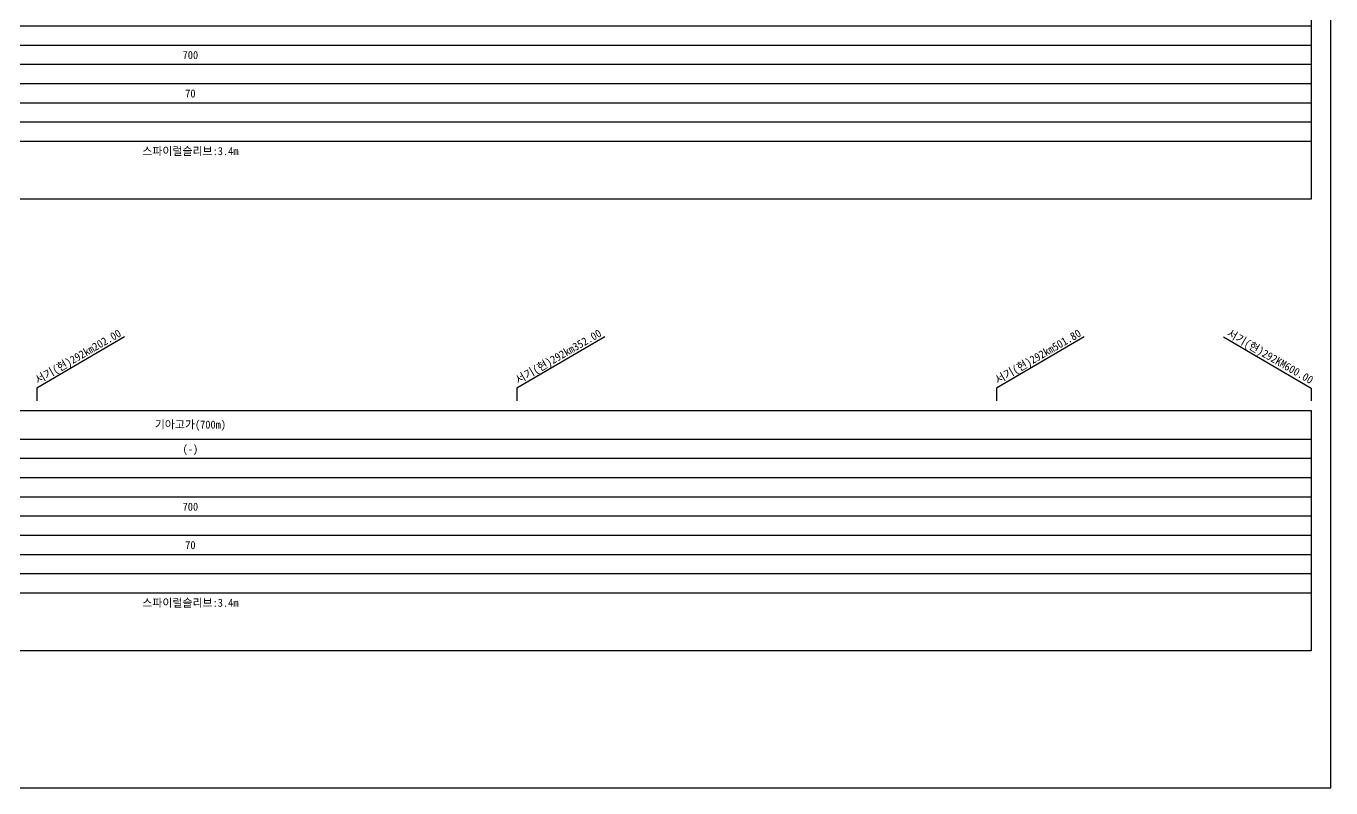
# Model space of a CAD drawing. Header units: millimetres. Extents: x 7782 to 8578, y 1103 to 1810.
# Drawn here: x 8170.4 to 8577.9, y 1103.1 to 1340.9 of the extents above; entities that cross this region are included whole.
import ezdxf
from ezdxf.enums import TextEntityAlignment as Align
from ezdxf.xclip import XClip

# ---------------------------------------------------------------- set-up
doc = ezdxf.new("R2010")
doc.units = ezdxf.units.MM
doc.header["$LTSCALE"] = 10
doc.header["$MEASUREMENT"] = 0
doc.header["$XCLIPFRAME"] = 2
for name, color, linetype in [('TT-TABL-LIN1', 4, 'Continuous'), ('TT-TABL-LIN2', 1, 'Continuous'), ('TT-TABL-TEX2', 3, 'Continuous'), ('TZ-BASE', 253, 'Continuous'), ('TZ-LEAL', 1, 'Continuous'), ('TZ-LEAT', 3, 'Continuous')]:
    doc.layers.add(name, color=color, linetype=linetype)
doc.layers.add('TX-PAPR', color=2, linetype='Continuous', plot=False)
doc.styles.get("Standard").update_dxf_attribs({"font": 'GulimChe.ttf'})
doc.styles.add('굴림체', font='GulimChe.ttf')

# ---------------------------------------------------------------- blocks, each defined once
blk = doc.blocks.new('JD-FHF5FSSG3AFD3')
at = {"layer": 'TZ-BASE'}
for p, q in [((331.86, 138.76), (350.51, -211.1)), ((432, 138.77), (450.65, -211.09)), ((532.14, 138.79), (550.79, -211.07)), ((632.28, 138.8), (650.93, -211.06)), ((363.21, -156.53, -19.05), (316.48, -67.11, -19.05))]:
    blk.add_line(p, q, dxfattribs=at)
blk = doc.blocks.new('JD-경부고속하선표_190503')
at = {"layer": 'TT-TABL-LIN1'}
blk.add_lwpolyline([(2, 114), (785.58, 114), (785.58, 39), (2, 39)], close=True, dxfattribs=at)
at = {"layer": 'TT-TABL-LIN2'}
for points in [[(785.58, 93), (9.33, 93)], [(785.58, 87), (9.33, 87)], [(785.58, 81), (38.33, 81)], [(785.58, 75), (9.33, 75)], [(785.58, 69), (9.33, 69)], [(785.58, 63), (9.33, 63)], [(785.58, 57), (9.33, 57)]]:
    blk.add_lwpolyline(points, dxfattribs=at)
blk = doc.blocks.new('JD-경부고속상선표_190503')
at = {"layer": 'TT-TABL-LIN1'}
blk.add_lwpolyline([(2, 114), (785.58, 114), (785.58, 39), (2, 39)], close=True, dxfattribs=at)
at = {"layer": 'TT-TABL-LIN2'}
for points in [[(785.58, 105), (9.33, 105)], [(785.58, 99), (9.33, 99)], [(785.58, 93), (9.33, 93)], [(785.58, 87), (9.33, 87)], [(785.58, 81), (38.33, 81)], [(785.58, 75), (9.33, 75)], [(785.58, 69), (9.33, 69)], [(785.58, 63), (9.33, 63)], [(785.58, 57), (9.33, 57)]]:
    blk.add_lwpolyline(points, dxfattribs=at)

msp = doc.modelspace()

# ---------------------------------------------------------------- linework, layer by layer
at = {"layer": 'TX-PAPR'}
msp.add_lwpolyline([(7781.89, 1103.05), (8577.89, 1103.05), (8577.89, 1619.05), (7781.89, 1619.05)], close=True, dxfattribs=at)
at = {"layer": 'TZ-LEAL'}
for points in [[(8201.07, 1243.87), (8173.68, 1227.85), (8173.68, 1223.85)], [(8351.07, 1243.87), (8323.68, 1227.85), (8323.68, 1223.85)], [(8500.87, 1243.87), (8473.48, 1227.85), (8473.48, 1223.85)], [(8544.3, 1243.87), (8571.68, 1227.85), (8571.68, 1223.85)]]:
    msp.add_lwpolyline(points, dxfattribs=at)

# ---------------------------------------------------------------- block references
at = {"layer": 'TT-TABL-LIN2'}
msp.add_blockref('JD-경부고속하선표_190503', (7786.11, 1247.87), dxfattribs=at)
at = {"layer": 'TT-TABL-TEX2'}
msp.add_blockref('JD-경부고속상선표_190503', (7786.11, 1106.85), dxfattribs=at)
at = {"layer": 'TZ-BASE', "linetype": 'Continuous'}
ref = msp.add_blockref('JD-FHF5FSSG3AFD3', (7866.77, 1483.45), dxfattribs=at)
XClip(ref).set_block_clipping_path([(0.0821603095, -74.9999550004), (700.0817466289, -74.2388851682), (699.9174259504, 75.7610248326), (-0.0821603095, 74.9999550004)])

# ---------------------------------------------------------------- texts
at = {"layer": 'TT-TABL-TEX2'}
for s, p in [('700', (8221.68, 1331.87)), ('70', (8221.68, 1319.87)), ('스파이럴슬리브:3.4m', (8221.68, 1301.87)), ('(-)', (8221.68, 1208.85)), ('700', (8221.68, 1190.85)), ('70', (8221.68, 1178.85)), ('스파이럴슬리브:3.4m', (8221.68, 1160.85))]:
    msp.add_text(s, height=2.5, dxfattribs=at).set_placement(p, align=Align.MIDDLE_CENTER)
at = {"layer": 'TT-TABL-TEX2', "style": '굴림체'}
msp.add_text('기아고가(700m)', height=2.5, dxfattribs=at).set_placement((8221.68, 1216.35), align=Align.MIDDLE)
at = {"layer": 'TZ-LEAT', "style": '굴림체'}
for s, rotation, p in [('서기(현)292km202.00', 30, (8187.18, 1236.64)), ('서기(현)292km352.00', 30, (8337.18, 1236.64)), ('서기(현)292km501.80', 30, (8486.98, 1236.64)), ('서기(현)292KM600.00', 330, (8558.29, 1236.67))]:
    msp.add_text(s, height=2.5, rotation=rotation, dxfattribs=at).set_placement(p, align=Align.CENTER)

doc.saveas('drawing.dxf')
